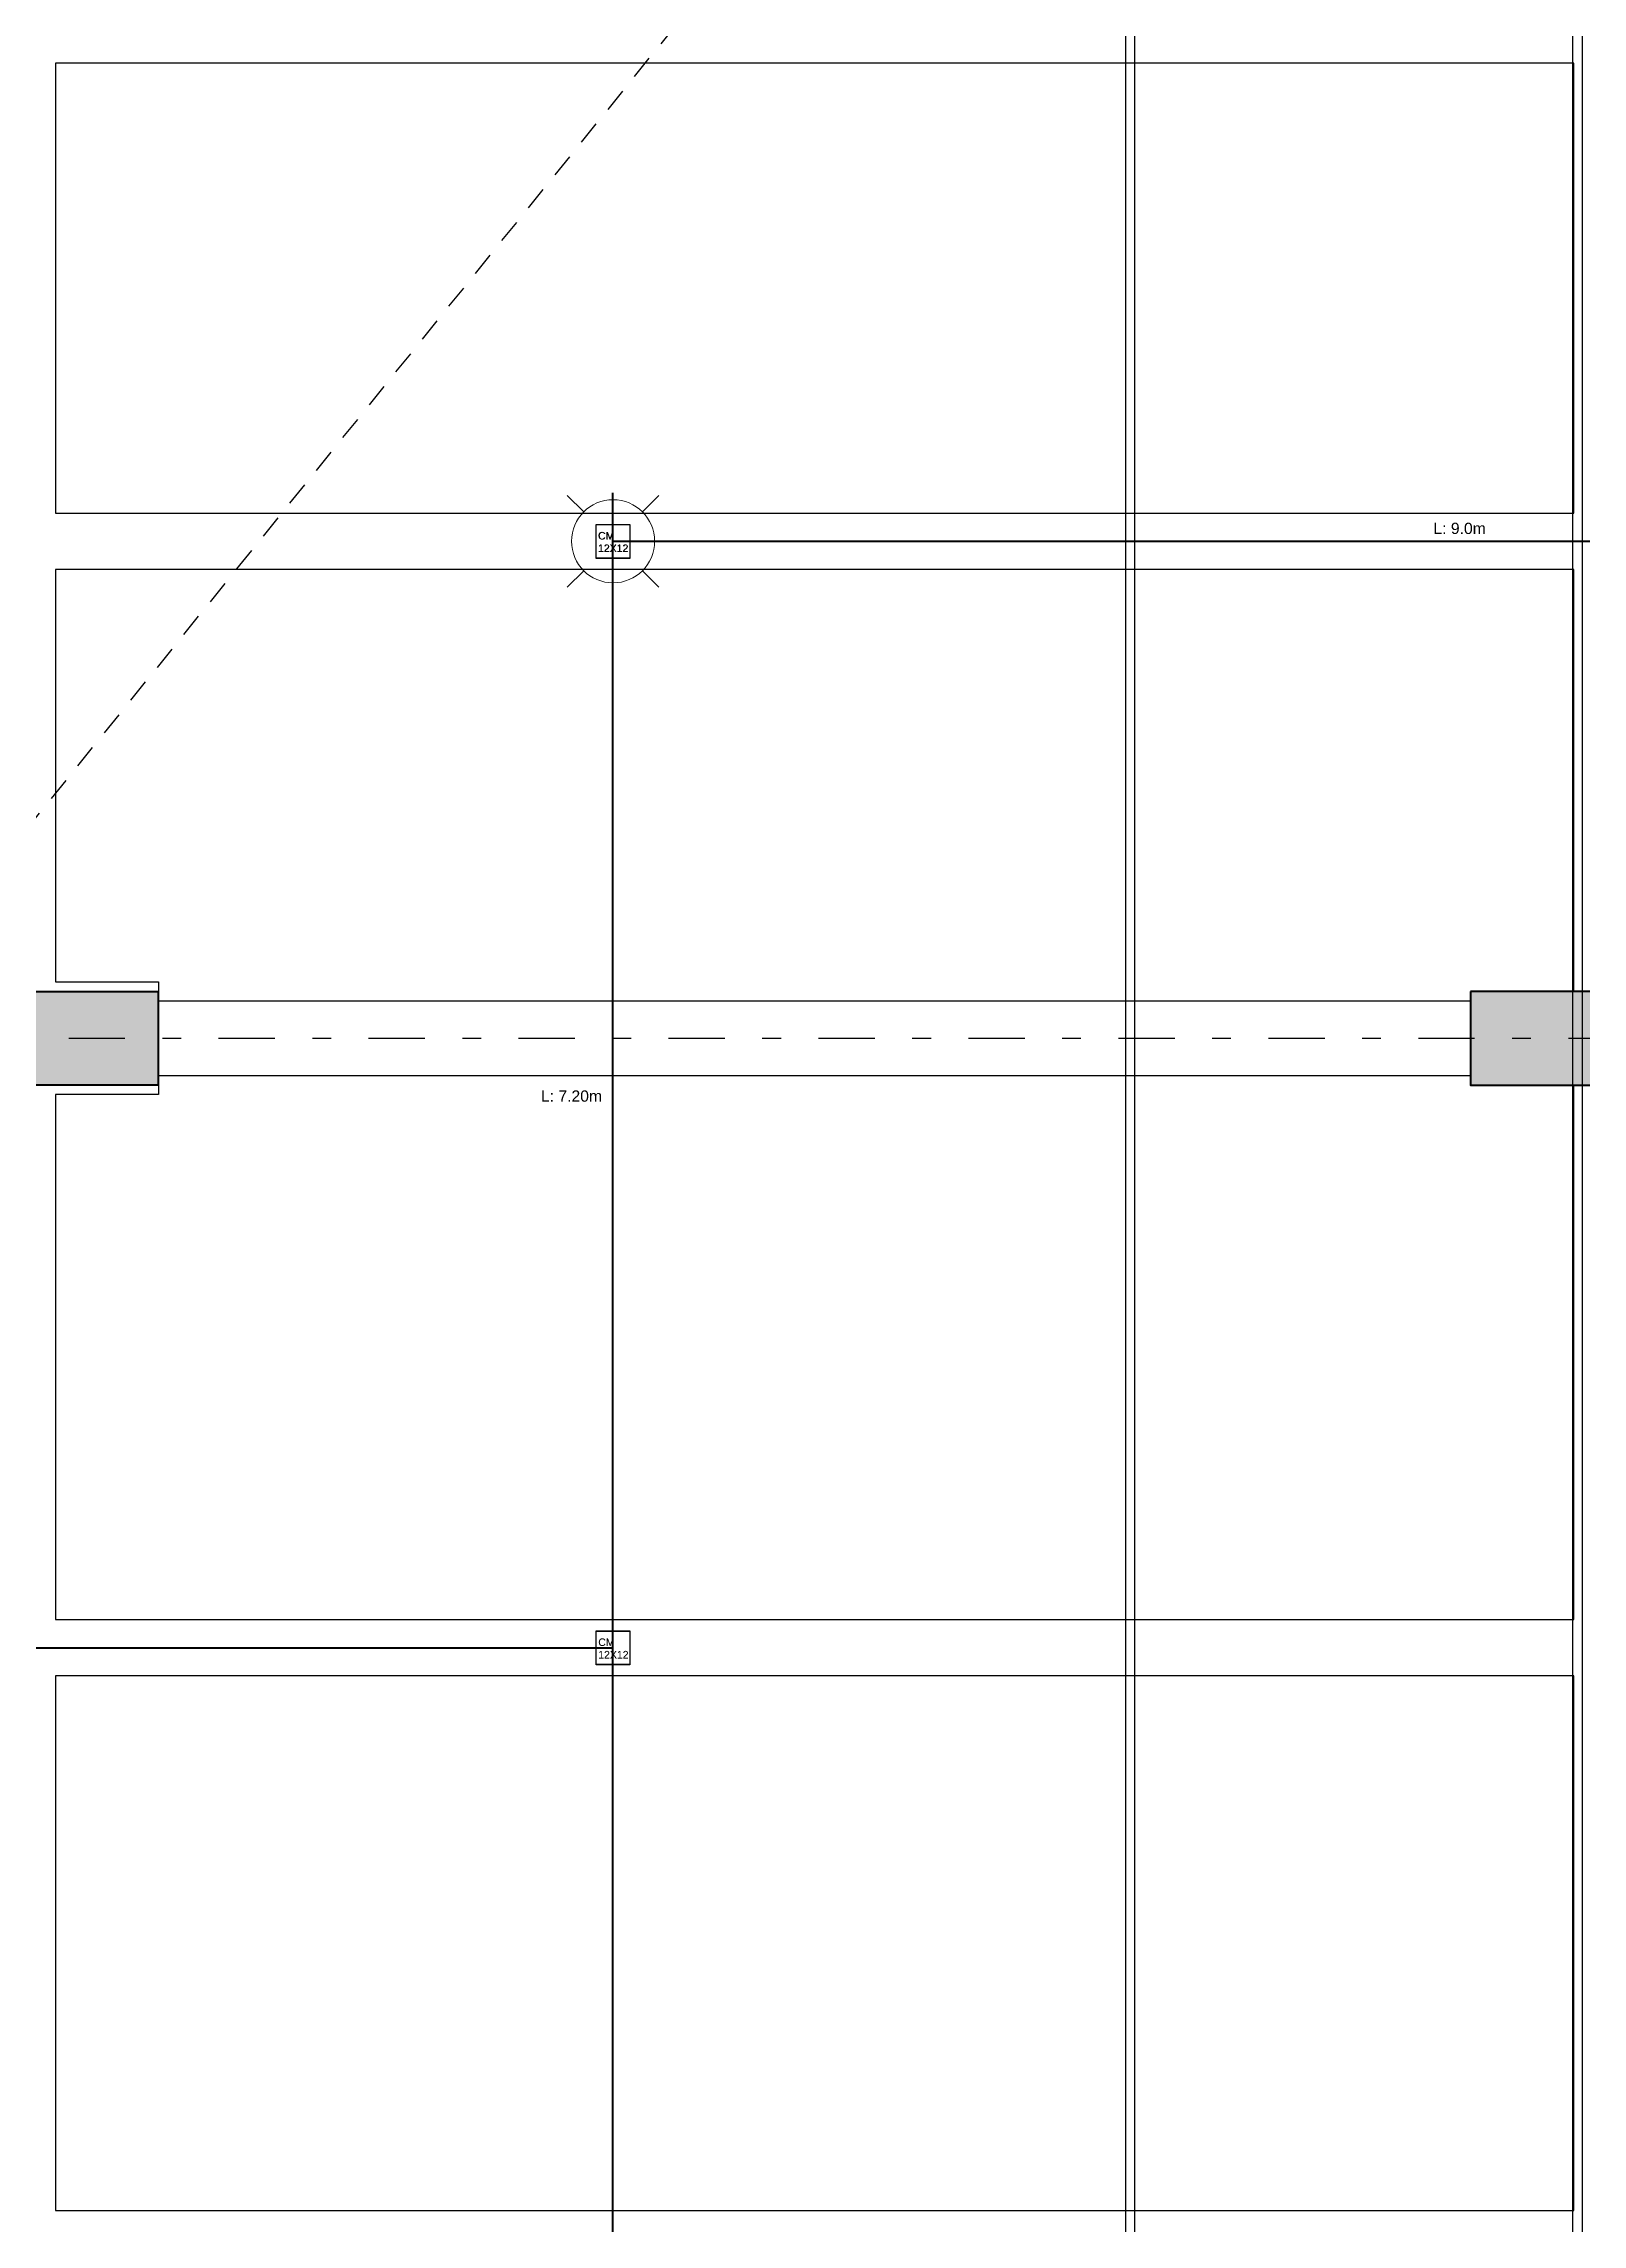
# Model space of a CAD drawing. Header units: millimetres. Extents: x 3781 to 4924, y 1639 to 1721.
# Drawn here: x 3911.76 to 3919.97, y 1661.88 to 1673.51 of the extents above; entities that cross this region are included whole.
import ezdxf

# ---------------------------------------------------------------- set-up
doc = ezdxf.new("R2010")
doc.units = ezdxf.units.MM
for name, pattern in [('CENTER', [0.7, 0.3, -0.2, 0, -0.2]), ('HIDDEN2', [0.1875, 0.125, -0.0625]), ('LLUVIAS', [10, 4, -2, 4])]:
    doc.linetypes.add(name, pattern=pattern)
for name, color, linetype in [('1amobla', 2, 'Continuous'), ('AREA CIRCULACION', 2, 'Continuous'), ('AS_GL DETECCION_MEZANINE', 7, 'Continuous'), ('AS_GL DETECCION_PISO 2', 7, 'Continuous'), ('E-P. MACIZA1', 2, 'HIDDEN2'), ('EJE-ESTRUCTURA', 1, 'CENTER'), ('HACHTCOLUMNA', 250, 'Continuous'), ('JCA_PROYECCIONES', 1, 'HIDDEN2')]:
    doc.layers.add(name, color=color, linetype=linetype)
for name, color, linetype, lineweight in [('Estructura', 6, 'Continuous', 40), ('Muro', 4, 'Continuous', 40), ('TEXTOS', 7, 'Continuous', 20)]:
    doc.layers.add(name, color=color, linetype=linetype, lineweight=lineweight)
doc.styles.get("Standard").update_dxf_attribs({"font": 'arial.ttf'})

# ---------------------------------------------------------------- blocks, each defined once
blk = doc.blocks.new('estructura etapa 3')
at = {"layer": 'HACHTCOLUMNA'}
h = blk.add_hatch(color=256, dxfattribs=at)
h.paths.add_polyline_path([(-91.651, -6658.124), (-91.651, -6657.624), (-92.35, -6657.624), (-92.35, -6658.124)])
h.paths.add_polyline_path([(-49.354, -6658.124), (-49.354, -6657.624), (-50.055, -6657.624), (-50.055, -6658.124)])
h.paths.add_polyline_path([(-56.053, -6658.124), (-56.053, -6657.624), (-56.753, -6657.624), (-56.753, -6658.124)])
h.paths.add_polyline_path([(-76.45, -6659.124), (-76.95, -6659.124), (-76.95, -6657.624), (-76.45, -6657.624)])
h.paths.add_polyline_path([(-83.95, -6659.124), (-84.45, -6659.124), (-84.45, -6657.624), (-83.95, -6657.624)])
h.paths.add_polyline_path([(-60.452, -6659.124), (-60.952, -6659.124), (-60.952, -6657.624), (-60.452, -6657.624)])
h.paths.add_polyline_path([(-67.95, -6659.124), (-68.45, -6659.124), (-68.45, -6657.624), (-67.95, -6657.624)])
h.paths.add_polyline_path([(-91.85, -6668.199), (-91.851, -6667.599), (-92.35, -6667.599), (-92.349, -6668.199)])
h.paths.add_polyline_path([(-49.354, -6668.199), (-49.354, -6667.599), (-49.854, -6667.599), (-49.854, -6668.199)])
h.paths.add_polyline_path([(-56.154, -6668.149), (-56.154, -6667.649), (-56.854, -6667.649), (-56.854, -6668.149)])
h.paths.add_polyline_path([(-59.952, -6667.649), (-59.952, -6668.149), (-61.452, -6668.149), (-61.452, -6667.649)])
h.paths.add_polyline_path([(-75.95, -6667.649), (-75.95, -6668.149), (-77.45, -6668.149), (-77.45, -6667.649)])
h.paths.add_polyline_path([(-68.95, -6667.649), (-68.95, -6668.149), (-67.45, -6668.149), (-67.45, -6667.649)])
h.paths.add_polyline_path([(-84.95, -6667.649), (-84.95, -6668.149), (-83.45, -6668.149), (-83.45, -6667.649)])
h.paths.add_polyline_path([(-91.85, -6676.199), (-91.85, -6675.599), (-92.349, -6675.599), (-92.349, -6676.199)])
h.paths.add_polyline_path([(-49.354, -6676.199), (-49.354, -6675.599), (-49.854, -6675.599), (-49.854, -6676.199)])
h.paths.add_polyline_path([(-56.154, -6676.149), (-56.154, -6675.649), (-56.754, -6675.649), (-56.754, -6676.149)])
h.paths.add_polyline_path([(-59.952, -6675.649), (-59.952, -6676.149), (-61.452, -6676.149), (-61.452, -6675.649)])
h.paths.add_polyline_path([(-75.95, -6675.649), (-75.95, -6676.149), (-77.45, -6676.149), (-77.45, -6675.649)])
h.paths.add_polyline_path([(-68.95, -6675.649), (-68.95, -6676.149), (-67.45, -6676.149), (-67.45, -6675.649)])
h.paths.add_polyline_path([(-84.95, -6675.649), (-84.95, -6676.149), (-83.45, -6676.149), (-83.45, -6675.649)])
h.paths.add_polyline_path([(-91.847, -6686.299), (-91.851, -6685.699), (-92.35, -6685.699), (-92.346, -6686.299)])
h.paths.add_polyline_path([(-49.354, -6686.299), (-49.354, -6685.699), (-49.854, -6685.699), (-49.854, -6686.299)])
h.paths.add_polyline_path([(-56.154, -6686.249), (-56.154, -6685.749), (-56.754, -6685.749), (-56.754, -6686.249)])
h.paths.add_polyline_path([(-59.952, -6685.749), (-59.952, -6686.249), (-61.452, -6686.249), (-61.452, -6685.749)])
h.paths.add_polyline_path([(-75.95, -6685.749), (-75.95, -6686.249), (-77.45, -6686.249), (-77.45, -6685.749)])
h.paths.add_polyline_path([(-68.95, -6685.749), (-68.95, -6686.249), (-67.45, -6686.249), (-67.45, -6685.749)])
h.paths.add_polyline_path([(-84.95, -6685.749), (-84.95, -6686.249), (-83.45, -6686.249), (-83.45, -6685.749)])
h.paths.add_polyline_path([(-49.353, -6694.294), (-49.354, -6693.699), (-49.855, -6693.699), (-49.854, -6694.294)])
h.paths.add_polyline_path([(-56.054, -6694.249), (-56.054, -6693.749), (-56.753, -6693.749), (-56.753, -6694.249)])
h.paths.add_polyline_path([(-91.651, -6694.249), (-91.651, -6693.749), (-92.35, -6693.749), (-92.35, -6694.249)])
h.paths.add_polyline_path([(-59.952, -6693.749), (-59.952, -6694.249), (-61.452, -6694.249), (-61.452, -6693.749)])
h.paths.add_polyline_path([(-75.95, -6693.749), (-75.95, -6694.249), (-77.45, -6694.249), (-77.45, -6693.749)])
h.paths.add_polyline_path([(-68.95, -6693.749), (-68.95, -6694.249), (-67.45, -6694.249), (-67.45, -6693.749)])
h.paths.add_polyline_path([(-84.95, -6693.749), (-84.95, -6694.249), (-83.45, -6694.249), (-83.45, -6693.749)])
h.paths.add_polyline_path([(-49.358, -6703.974), (-49.353, -6703.374), (-49.854, -6703.374), (-49.859, -6703.974)])
h.paths.add_polyline_path([(-56.054, -6703.924), (-56.054, -6703.424), (-56.753, -6703.424), (-56.753, -6703.924)])
h.paths.add_polyline_path([(-67.95, -6704.924), (-67.95, -6703.424), (-68.45, -6703.424), (-68.45, -6704.924)])
h.paths.add_polyline_path([(-91.651, -6703.924), (-91.651, -6703.424), (-92.35, -6703.424), (-92.35, -6703.924)])
h.paths.add_polyline_path([(-61.847, -6703.424), (-60.347, -6703.424), (-60.347, -6703.924), (-61.847, -6703.924)])
h.paths.add_polyline_path([(-83.95, -6704.924), (-83.95, -6703.424), (-84.45, -6703.424), (-84.45, -6704.924)])
h.paths.add_polyline_path([(-76.45, -6704.924), (-76.45, -6703.424), (-76.95, -6703.424), (-76.95, -6704.924)])
h.paths.add_polyline_path([(-49.354, -6711.949), (-49.354, -6711.449), (-50.054, -6711.449), (-50.054, -6711.949)])
h.paths.add_polyline_path([(-55.954, -6711.949), (-55.954, -6711.449), (-56.654, -6711.449), (-56.654, -6711.949)])
h.paths.add_polyline_path([(-91.65, -6711.949), (-91.65, -6711.449), (-92.35, -6711.449), (-92.35, -6711.949)])
h.paths.add_polyline_path([(-60.952, -6711.949), (-60.952, -6709.549), (-60.452, -6709.549), (-60.452, -6711.949)])
h.paths.add_polyline_path([(-68.45, -6709.549), (-68.45, -6711.949), (-67.95, -6711.949), (-67.95, -6709.549)])
h.paths.add_polyline_path([(-76.95, -6709.549), (-76.95, -6711.949), (-76.45, -6711.949), (-76.45, -6709.549)])
h.paths.add_polyline_path([(-83.95, -6709.549), (-83.95, -6711.949), (-84.45, -6711.949), (-84.45, -6709.549)])
at = {"layer": 'EJE-ESTRUCTURA'}
blk.add_line((-93.228, -6693.999), (-46.502, -6693.999), dxfattribs=at)
at = {"layer": 'Estructura'}
for points in [[(-75.95, -6693.749), (-75.95, -6694.249), (-77.45, -6694.249), (-77.45, -6693.749)], [(-68.95, -6693.749), (-68.95, -6694.249), (-67.45, -6694.249), (-67.45, -6693.749)]]:
    blk.add_lwpolyline(points, close=True, dxfattribs=at)
blk = doc.blocks.new('AS_Strobe-CEILING')
at = {"color": 0, "linetype": 'Continuous', "lineweight": 15}
for p, q in [((-0.1045, 0.1045), (-0.163, 0.163)), ((0.1045, 0.1045), (0.163, 0.163)), ((-0.1045, -0.1045), (-0.163, -0.163)), ((0.1045, -0.1045), (0.163, -0.163))]:
    blk.add_line(p, q, dxfattribs=at)
blk.add_ellipse((0, 0), major_axis=(0.1478, 0), ratio=1, dxfattribs=at)
blk = doc.blocks.new('Caja metalica de 12')
at = {"layer": '1amobla', "linetype": 'Continuous', "ltscale": 0.3}
blk.add_lwpolyline([(-1069.691, -2855.357), (-1069.511, -2855.357), (-1069.511, -2855.537), (-1069.691, -2855.537), (-1069.691, -2855.357)], dxfattribs=at)
at = {"layer": '1amobla', "color": 7, "linetype": 'Continuous', "ltscale": 0.3, "insert": (-1069.679, -2855.397), "char_height": 0.04, "width": 0.07916, "attachment_point": 1}
blk.add_mtext('CM 12X12', dxfattribs=at)

msp = doc.modelspace()

# ---------------------------------------------------------------- linework, layer by layer
at = {"layer": '1amobla', "color": 7, "linetype": 'Continuous', "ltscale": 0.3, "true_color": 0xffffff}
msp.add_line((3914.799, 1671.003), (3914.799, 1670.703), dxfattribs=at)
for points in [[(3914.709, 1670.943), (3914.889, 1670.943), (3914.889, 1670.763), (3914.709, 1670.763), (3914.709, 1670.943)], [(3914.709, 1670.943), (3914.889, 1670.943), (3914.889, 1670.763), (3914.709, 1670.763), (3914.709, 1670.943)], [(3914.709, 1665.043), (3914.889, 1665.043), (3914.889, 1664.863), (3914.709, 1664.863), (3914.709, 1665.043)], [(3914.709, 1665.043), (3914.889, 1665.043), (3914.889, 1664.863), (3914.709, 1664.863), (3914.709, 1665.043)]]:
    msp.add_lwpolyline(points, dxfattribs=at)
at = {"layer": 'AREA CIRCULACION'}
for p, q in [((3917.533, 1674.774), (3917.534, 1661.627)), ((3917.584, 1661.627), (3917.584, 1674.774))]:
    msp.add_line(p, q, dxfattribs=at)
msp.add_lwpolyline([(3919.97, 1674.774), (3919.97, 1661.627), (3919.92, 1661.627), (3919.92, 1674.728)], dxfattribs=at)
at = {"layer": 'AS_GL DETECCION_PISO 2', "color": 5, "linetype": 'Continuous', "lineweight": 50}
for p, q in [((3914.799, 1664.612), (3914.799, 1671.112)), ((3914.8, 1670.853), (3923.8, 1670.853)), ((3902.132, 1664.953), (3914.799, 1664.953)), ((3914.799, 1657.155), (3914.799, 1664.612))]:
    msp.add_line(p, q, dxfattribs=at)
at = {"layer": 'E-P. MACIZA1', "color": 7, "linetype": 'LLUVIAS', "ltscale": 3, "true_color": 0xffffff}
for points in [[(3919.925, 1673.403), (3911.825, 1673.403), (3911.825, 1671.003), (3919.925, 1671.003)], [(3919.375, 1668.403), (3919.375, 1668.453), (3919.925, 1668.453), (3919.925, 1670.703), (3911.825, 1670.703), (3911.825, 1668.503), (3912.375, 1668.503), (3912.375, 1668.403)], [(3919.925, 1665.103), (3919.925, 1667.953), (3919.375, 1667.953), (3919.375, 1668.003), (3912.375, 1668.003), (3912.375, 1667.903), (3911.825, 1667.903), (3911.825, 1665.103)], [(3911.825, 1664.803), (3911.825, 1661.953), (3919.925, 1661.953), (3919.925, 1664.803)]]:
    msp.add_lwpolyline(points, close=True, dxfattribs=at)
at = {"layer": 'JCA_PROYECCIONES'}
msp.add_line((3896.675, 1650.753), (3916.067, 1674.758), dxfattribs=at)

# ---------------------------------------------------------------- block references
at = {"layer": '1amobla', "color": 7, "linetype": 'Continuous', "true_color": 0xffffff}
for p in [(4984.4, 4526.299), (4984.4, 4520.399)]:
    msp.add_blockref('Caja metalica de 12', p, dxfattribs=at)
at = {"layer": 'AS_GL DETECCION_MEZANINE', "color": 1, "linetype": 'Continuous', "xscale": 1.5, "yscale": 1.5, "zscale": 1.5}
msp.add_blockref('AS_Strobe-CEILING', (3914.8, 1670.853), dxfattribs=at)
at = {"layer": 'Muro'}
msp.add_blockref('estructura etapa 3', (3988.324, 8362.202), dxfattribs=at)

# ---------------------------------------------------------------- texts
at = {"layer": '1amobla', "color": 7, "linetype": 'Continuous', "ltscale": 0.3, "true_color": 0xffffff, "char_height": 0.04, "width": 0.07916, "attachment_point": 1}
for insert in [(3914.719, 1670.903), (3914.721, 1665.003)]:
    msp.add_mtext('CM 12X12', dxfattribs=dict(at, insert=insert))
at = {"layer": 'TEXTOS'}
for s, p in [('L: 9.0m', (3919.176, 1670.892)), ('L: 7.20m', (3914.415, 1667.865))]:
    msp.add_text(s, height=0.06, rotation=359.9331, dxfattribs=at).set_placement(p)

doc.saveas('drawing.dxf')
